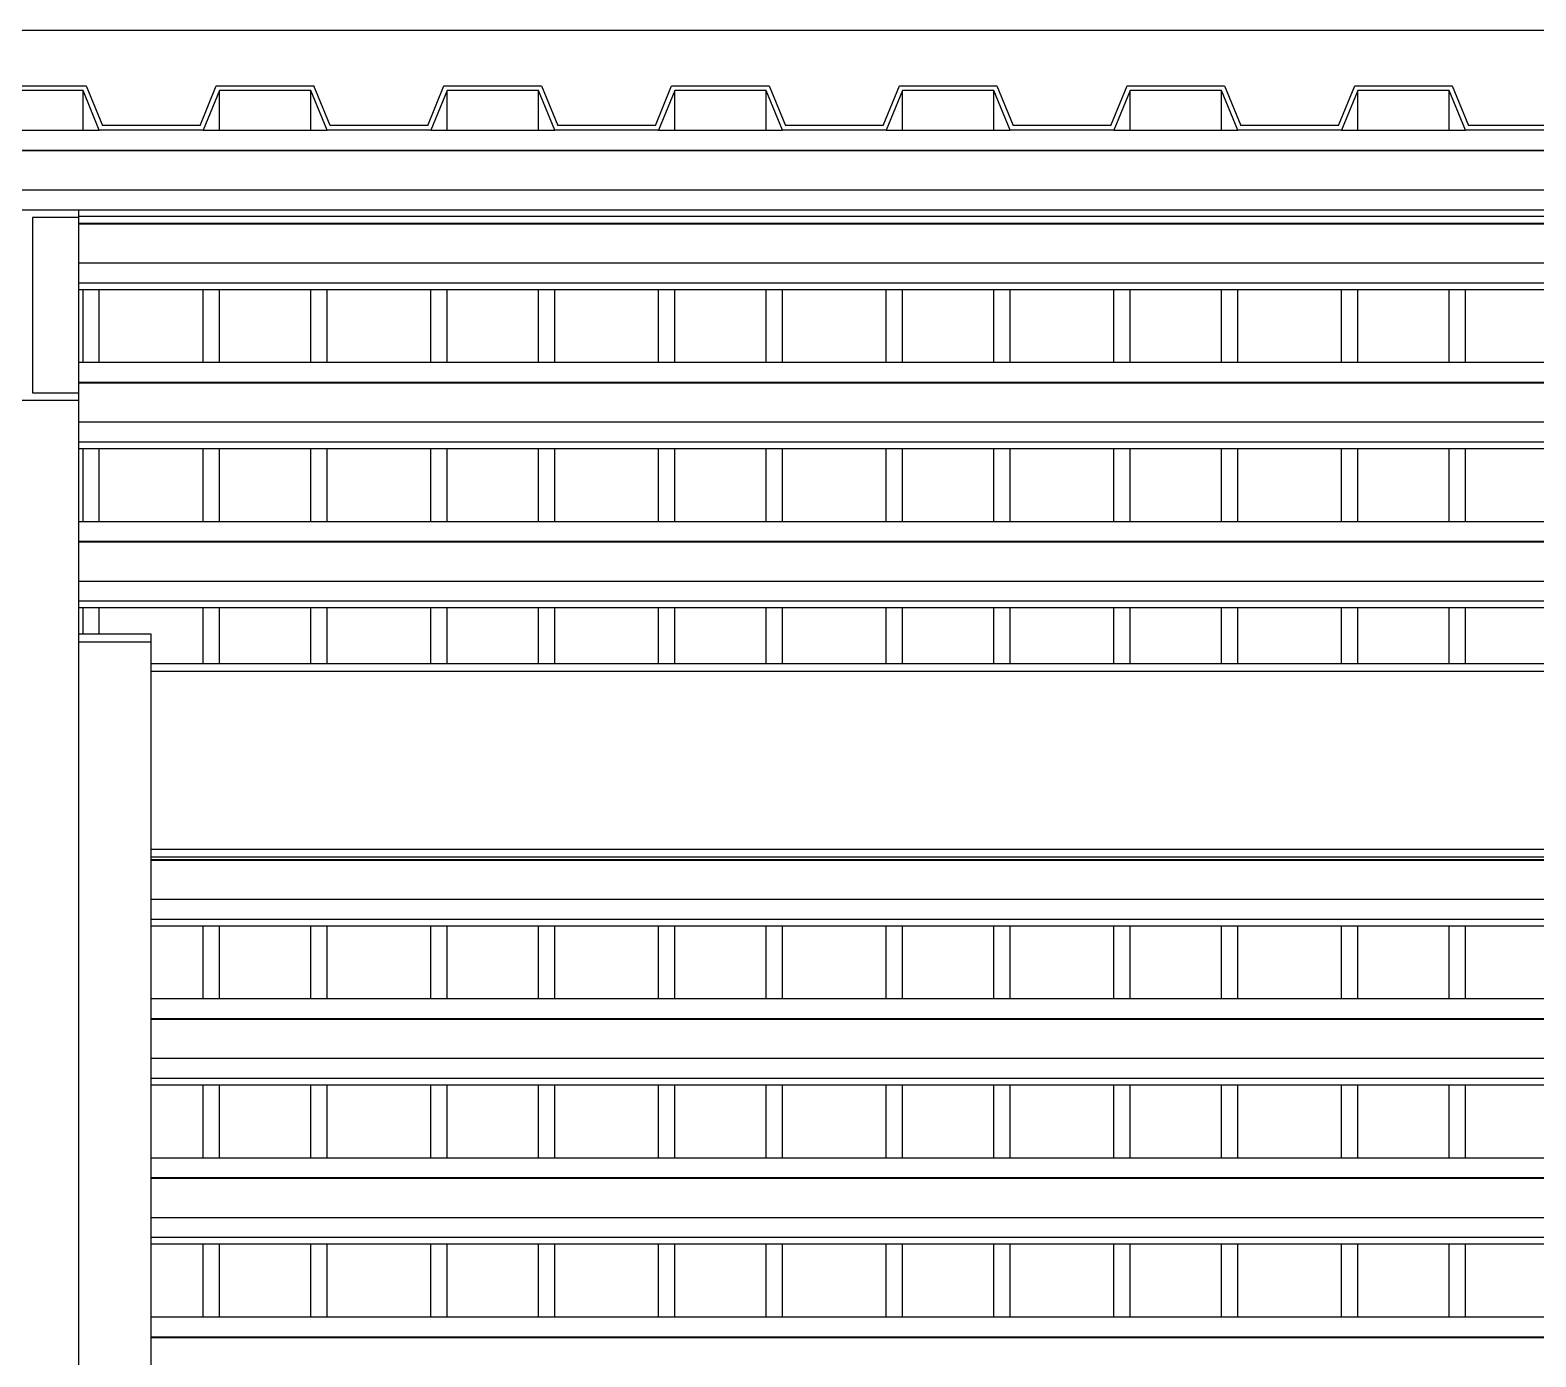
# Model space of a CAD drawing. Extents: x -92 to 92, y -11 to 21.
# Drawn here: x 12.787 to 14.655, y 8.756 to 10.401 of the extents above; entities that cross this region are included whole.
import ezdxf

# ---------------------------------------------------------------- set-up
doc = ezdxf.new("R2010")
doc.units = 0
doc.layers.get('0').update_dxf_attribs({"linetype": 'CONTINUOUS'})

msp = doc.modelspace()

# ---------------------------------------------------------------- linework, layer by layer
for p, q in [((12.7258, 10.4015), (15.4188, 10.4015)), ((12.7358, 10.3324), (12.8569, 10.3324)), ((12.8569, 10.3324), (12.8771, 10.2831)), ((12.9981, 10.2831), (13.0183, 10.3324)), ((13.0183, 10.3324), (13.1393, 10.3324)), ((13.1595, 10.2831), (13.1393, 10.3324)), ((13.2805, 10.2831), (13.3007, 10.3324)), ((13.3007, 10.3324), (13.4217, 10.3324)), ((13.4217, 10.3324), (13.4419, 10.2831)), ((13.5629, 10.2831), (13.5831, 10.3324)), ((13.5831, 10.3324), (13.7041, 10.3324)), ((13.7041, 10.3324), (13.7243, 10.2831)), ((13.8453, 10.2831), (13.8655, 10.3324)), ((13.8655, 10.3324), (13.9865, 10.3324)), ((13.9865, 10.3324), (14.0067, 10.2831)), ((14.1277, 10.2831), (14.1479, 10.3324)), ((14.1479, 10.3324), (14.2689, 10.3324)), ((14.2689, 10.3324), (14.2891, 10.2831)), ((14.4102, 10.2831), (14.4303, 10.3324)), ((14.4303, 10.3324), (14.5514, 10.3324)), ((14.5514, 10.3324), (14.5715, 10.2831)), ((12.853, 10.3268), (12.7398, 10.3268)), ((12.853, 10.2775), (12.853, 10.3268)), ((12.8731, 10.2775), (12.853, 10.3268)), ((13.0222, 10.3268), (13.002, 10.2775)), ((13.0222, 10.2775), (13.0222, 10.3268)), ((13.1354, 10.3268), (13.0222, 10.3268)), ((13.1354, 10.2775), (13.1354, 10.3268)), ((13.1556, 10.2775), (13.1354, 10.3268)), ((13.3046, 10.3268), (13.2844, 10.2775)), ((13.3046, 10.2775), (13.3046, 10.3268)), ((13.4178, 10.3268), (13.3046, 10.3268)), ((13.4178, 10.2775), (13.4178, 10.3268)), ((13.438, 10.2775), (13.4178, 10.3268)), ((13.587, 10.3268), (13.5668, 10.2775)), ((13.587, 10.2775), (13.587, 10.3268)), ((13.7002, 10.3268), (13.587, 10.3268)), ((13.7002, 10.2775), (13.7002, 10.3268)), ((13.7204, 10.2775), (13.7002, 10.3268)), ((13.8694, 10.3268), (13.8492, 10.2775)), ((13.8694, 10.2775), (13.8694, 10.3268)), ((13.9826, 10.3268), (13.8694, 10.3268)), ((13.9826, 10.2775), (13.9826, 10.3268)), ((14.0028, 10.2775), (13.9826, 10.3268)), ((14.1518, 10.3268), (14.1316, 10.2775)), ((14.1518, 10.2775), (14.1518, 10.3268)), ((14.265, 10.3268), (14.1518, 10.3268)), ((14.265, 10.2775), (14.265, 10.3268)), ((14.2852, 10.2775), (14.265, 10.3268)), ((14.4342, 10.3268), (14.4141, 10.2775)), ((14.4342, 10.2775), (14.4342, 10.3268)), ((14.5475, 10.3268), (14.4342, 10.3268)), ((14.5475, 10.2775), (14.5475, 10.3268)), ((14.5676, 10.2775), (14.5475, 10.3268)), ((12.7398, 10.2775), (12.853, 10.2775)), ((12.853, 10.2775), (12.8731, 10.2775)), ((13.002, 10.2775), (12.8731, 10.2775)), ((12.9981, 10.2831), (12.8771, 10.2831)), ((13.002, 10.2775), (13.0222, 10.2775)), ((13.0222, 10.2775), (13.1354, 10.2775)), ((13.1354, 10.2775), (13.1556, 10.2775)), ((13.2844, 10.2775), (13.1556, 10.2775)), ((13.2805, 10.2831), (13.1595, 10.2831)), ((13.2844, 10.2775), (13.3046, 10.2775)), ((13.3046, 10.2775), (13.4178, 10.2775)), ((13.4178, 10.2775), (13.438, 10.2775)), ((13.5668, 10.2775), (13.438, 10.2775)), ((13.5629, 10.2831), (13.4419, 10.2831)), ((13.5668, 10.2775), (13.587, 10.2775)), ((13.587, 10.2775), (13.7002, 10.2775)), ((13.7002, 10.2775), (13.7204, 10.2775)), ((13.8492, 10.2775), (13.7204, 10.2775)), ((13.8453, 10.2831), (13.7243, 10.2831)), ((13.8492, 10.2775), (13.8694, 10.2775)), ((13.8694, 10.2775), (13.9826, 10.2775)), ((13.9826, 10.2775), (14.0028, 10.2775)), ((14.1316, 10.2775), (14.0028, 10.2775)), ((14.1277, 10.2831), (14.0067, 10.2831)), ((14.1316, 10.2775), (14.1518, 10.2775)), ((14.1518, 10.2775), (14.265, 10.2775)), ((14.265, 10.2775), (14.2852, 10.2775)), ((14.4141, 10.2775), (14.2852, 10.2775)), ((14.4102, 10.2831), (14.2891, 10.2831)), ((14.4141, 10.2775), (14.4342, 10.2775)), ((14.4342, 10.2775), (14.5475, 10.2775)), ((14.5475, 10.2775), (14.5676, 10.2775)), ((14.6965, 10.2775), (14.5676, 10.2775)), ((14.6926, 10.2831), (14.5715, 10.2831)), ((10.0327, 10.2528), (27.7213, 10.2528)), ((10.0327, 10.252), (27.7213, 10.252)), ((10.0327, 10.2035), (27.7213, 10.2035)), ((12.7273, 10.1788), (12.8473, 10.1788)), ((12.8473, 10.1692), (12.7904, 10.1692)), ((12.7904, 10.1692), (12.7904, 9.9518)), ((12.8473, 10.1788), (12.8473, 10.1706)), ((12.8473, 10.1788), (16.4773, 10.1788)), ((12.8473, 10.1706), (16.4773, 10.1706)), ((12.8473, 10.1706), (12.8473, 10.1692)), ((12.8473, 10.1692), (12.8473, 10.1621)), ((12.8473, 10.1621), (16.4773, 10.1621)), ((12.8473, 10.1621), (12.8473, 10.1613)), ((12.8473, 10.1613), (16.4773, 10.1613)), ((12.8473, 10.1613), (12.8473, 10.1128)), ((12.8473, 10.1128), (16.4773, 10.1128)), ((12.8473, 10.1128), (12.8473, 10.0881)), ((12.8473, 10.0881), (16.4773, 10.0881)), ((12.8473, 10.0881), (12.8473, 10.0799)), ((12.8473, 10.0799), (12.853, 10.0799)), ((12.8473, 10.0799), (12.8473, 9.9895)), ((12.853, 9.9895), (12.853, 10.0799)), ((12.853, 10.0799), (12.8731, 10.0799)), ((12.8731, 9.9895), (12.8731, 10.0799)), ((12.8731, 10.0799), (13.002, 10.0799)), ((13.002, 9.9895), (13.002, 10.0799)), ((13.002, 10.0799), (13.0222, 10.0799)), ((13.0222, 9.9895), (13.0222, 10.0799)), ((13.0222, 10.0799), (13.1354, 10.0799)), ((13.1354, 9.9895), (13.1354, 10.0799)), ((13.1354, 10.0799), (13.1556, 10.0799)), ((13.1556, 9.9895), (13.1556, 10.0799)), ((13.1556, 10.0799), (13.2844, 10.0799)), ((13.2844, 9.9895), (13.2844, 10.0799)), ((13.2844, 10.0799), (13.3046, 10.0799)), ((13.3046, 9.9895), (13.3046, 10.0799)), ((13.3046, 10.0799), (13.4178, 10.0799)), ((13.4178, 9.9895), (13.4178, 10.0799)), ((13.4178, 10.0799), (13.438, 10.0799)), ((13.438, 9.9895), (13.438, 10.0799)), ((13.438, 10.0799), (13.5668, 10.0799)), ((13.5668, 9.9895), (13.5668, 10.0799)), ((13.5668, 10.0799), (13.587, 10.0799)), ((13.587, 9.9895), (13.587, 10.0799)), ((13.587, 10.0799), (13.7002, 10.0799)), ((13.7002, 9.9895), (13.7002, 10.0799)), ((13.7002, 10.0799), (13.7204, 10.0799)), ((13.7204, 9.9895), (13.7204, 10.0799)), ((13.7204, 10.0799), (13.8492, 10.0799)), ((13.8492, 9.9895), (13.8492, 10.0799)), ((13.8492, 10.0799), (13.8694, 10.0799)), ((13.8694, 9.9895), (13.8694, 10.0799)), ((13.8694, 10.0799), (13.9826, 10.0799)), ((13.9826, 9.9895), (13.9826, 10.0799)), ((13.9826, 10.0799), (14.0028, 10.0799)), ((14.0028, 9.9895), (14.0028, 10.0799)), ((14.0028, 10.0799), (14.1316, 10.0799)), ((14.1316, 9.9895), (14.1316, 10.0799)), ((14.1316, 10.0799), (14.1518, 10.0799)), ((14.1518, 9.9895), (14.1518, 10.0799)), ((14.1518, 10.0799), (14.265, 10.0799)), ((14.265, 9.9895), (14.265, 10.0799)), ((14.265, 10.0799), (14.2852, 10.0799)), ((14.2852, 9.9895), (14.2852, 10.0799)), ((14.2852, 10.0799), (14.4141, 10.0799)), ((14.4141, 9.9895), (14.4141, 10.0799)), ((14.4141, 10.0799), (14.4342, 10.0799)), ((14.4342, 9.9895), (14.4342, 10.0799)), ((14.4342, 10.0799), (14.5475, 10.0799)), ((14.5475, 9.9895), (14.5475, 10.0799)), ((14.5475, 10.0799), (14.5676, 10.0799)), ((14.5676, 9.9895), (14.5676, 10.0799)), ((14.5676, 10.0799), (14.6965, 10.0799)), ((12.8473, 9.9895), (12.8473, 9.9648)), ((12.8473, 9.9895), (12.853, 9.9895)), ((12.853, 9.9895), (12.8731, 9.9895)), ((12.8731, 9.9895), (13.002, 9.9895)), ((13.002, 9.9895), (13.0222, 9.9895)), ((13.0222, 9.9895), (13.1354, 9.9895)), ((13.1354, 9.9895), (13.1556, 9.9895)), ((13.1556, 9.9895), (13.2844, 9.9895)), ((13.2844, 9.9895), (13.3046, 9.9895)), ((13.3046, 9.9895), (13.4178, 9.9895)), ((13.4178, 9.9895), (13.438, 9.9895)), ((13.438, 9.9895), (13.5668, 9.9895)), ((13.5668, 9.9895), (13.587, 9.9895)), ((13.587, 9.9895), (13.7002, 9.9895)), ((13.7002, 9.9895), (13.7204, 9.9895)), ((13.7204, 9.9895), (13.8492, 9.9895)), ((13.8492, 9.9895), (13.8694, 9.9895)), ((13.8694, 9.9895), (13.9826, 9.9895)), ((13.9826, 9.9895), (14.0028, 9.9895)), ((14.0028, 9.9895), (14.1316, 9.9895)), ((14.1316, 9.9895), (14.1518, 9.9895)), ((14.1518, 9.9895), (14.265, 9.9895)), ((14.265, 9.9895), (14.2852, 9.9895)), ((14.2852, 9.9895), (14.4141, 9.9895)), ((14.4141, 9.9895), (14.4342, 9.9895)), ((14.4342, 9.9895), (14.5475, 9.9895)), ((14.5475, 9.9895), (14.5676, 9.9895)), ((14.5676, 9.9895), (14.6965, 9.9895)), ((12.8473, 9.9648), (16.4773, 9.9648)), ((12.8473, 9.9648), (12.8473, 9.964)), ((12.8473, 9.964), (16.4773, 9.964)), ((12.8473, 9.964), (12.8473, 9.9518)), ((12.8473, 9.9421), (12.7273, 9.9421)), ((12.7904, 9.9518), (12.8473, 9.9518)), ((12.8473, 9.9518), (12.8473, 9.9421)), ((12.8473, 9.9421), (12.8473, 9.9155)), ((12.8473, 9.9155), (16.4773, 9.9155)), ((12.8473, 9.9155), (12.8473, 9.8908)), ((12.8473, 9.8908), (16.4773, 9.8908)), ((12.8473, 9.8908), (12.8473, 9.8826)), ((12.8473, 9.8826), (12.853, 9.8826)), ((12.8473, 9.8826), (12.8473, 9.7922)), ((12.853, 9.7922), (12.853, 9.8826)), ((12.853, 9.8826), (12.8731, 9.8826)), ((12.8731, 9.7922), (12.8731, 9.8826)), ((12.8731, 9.8826), (13.002, 9.8826)), ((13.002, 9.7922), (13.002, 9.8826)), ((13.002, 9.8826), (13.0222, 9.8826)), ((13.0222, 9.7922), (13.0222, 9.8826)), ((13.0222, 9.8826), (13.1354, 9.8826)), ((13.1354, 9.7922), (13.1354, 9.8826)), ((13.1354, 9.8826), (13.1556, 9.8826)), ((13.1556, 9.7922), (13.1556, 9.8826)), ((13.1556, 9.8826), (13.2844, 9.8826)), ((13.2844, 9.7922), (13.2844, 9.8826)), ((13.2844, 9.8826), (13.3046, 9.8826)), ((13.3046, 9.7922), (13.3046, 9.8826)), ((13.3046, 9.8826), (13.4178, 9.8826)), ((13.4178, 9.7922), (13.4178, 9.8826)), ((13.4178, 9.8826), (13.438, 9.8826)), ((13.438, 9.7922), (13.438, 9.8826)), ((13.438, 9.8826), (13.5668, 9.8826)), ((13.5668, 9.7922), (13.5668, 9.8826)), ((13.5668, 9.8826), (13.587, 9.8826)), ((13.587, 9.7922), (13.587, 9.8826)), ((13.587, 9.8826), (13.7002, 9.8826)), ((13.7002, 9.7922), (13.7002, 9.8826)), ((13.7002, 9.8826), (13.7204, 9.8826)), ((13.7204, 9.7922), (13.7204, 9.8826)), ((13.7204, 9.8826), (13.8492, 9.8826)), ((13.8492, 9.7922), (13.8492, 9.8826)), ((13.8492, 9.8826), (13.8694, 9.8826)), ((13.8694, 9.7922), (13.8694, 9.8826)), ((13.8694, 9.8826), (13.9826, 9.8826)), ((13.9826, 9.7922), (13.9826, 9.8826)), ((13.9826, 9.8826), (14.0028, 9.8826)), ((14.0028, 9.7922), (14.0028, 9.8826)), ((14.0028, 9.8826), (14.1316, 9.8826)), ((14.1316, 9.7922), (14.1316, 9.8826)), ((14.1316, 9.8826), (14.1518, 9.8826)), ((14.1518, 9.7922), (14.1518, 9.8826)), ((14.1518, 9.8826), (14.265, 9.8826)), ((14.265, 9.7922), (14.265, 9.8826)), ((14.265, 9.8826), (14.2852, 9.8826)), ((14.2852, 9.7922), (14.2852, 9.8826)), ((14.2852, 9.8826), (14.4141, 9.8826)), ((14.4141, 9.7922), (14.4141, 9.8826)), ((14.4141, 9.8826), (14.4342, 9.8826)), ((14.4342, 9.7922), (14.4342, 9.8826)), ((14.4342, 9.8826), (14.5475, 9.8826)), ((14.5475, 9.7922), (14.5475, 9.8826)), ((14.5475, 9.8826), (14.5676, 9.8826)), ((14.5676, 9.7922), (14.5676, 9.8826)), ((14.5676, 9.8826), (14.6965, 9.8826)), ((12.8473, 9.7922), (12.853, 9.7922)), ((12.8473, 9.7922), (12.8473, 9.7675)), ((12.853, 9.7922), (12.8731, 9.7922)), ((12.8731, 9.7922), (13.002, 9.7922)), ((13.002, 9.7922), (13.0222, 9.7922)), ((13.0222, 9.7922), (13.1354, 9.7922)), ((13.1354, 9.7922), (13.1556, 9.7922)), ((13.1556, 9.7922), (13.2844, 9.7922)), ((13.2844, 9.7922), (13.3046, 9.7922)), ((13.3046, 9.7922), (13.4178, 9.7922)), ((13.4178, 9.7922), (13.438, 9.7922)), ((13.438, 9.7922), (13.5668, 9.7922)), ((13.5668, 9.7922), (13.587, 9.7922)), ((13.587, 9.7922), (13.7002, 9.7922)), ((13.7002, 9.7922), (13.7204, 9.7922)), ((13.7204, 9.7922), (13.8492, 9.7922)), ((13.8492, 9.7922), (13.8694, 9.7922)), ((13.8694, 9.7922), (13.9826, 9.7922)), ((13.9826, 9.7922), (14.0028, 9.7922)), ((14.0028, 9.7922), (14.1316, 9.7922)), ((14.1316, 9.7922), (14.1518, 9.7922)), ((14.1518, 9.7922), (14.265, 9.7922)), ((14.265, 9.7922), (14.2852, 9.7922)), ((14.2852, 9.7922), (14.4141, 9.7922)), ((14.4141, 9.7922), (14.4342, 9.7922)), ((14.4342, 9.7922), (14.5475, 9.7922)), ((14.5475, 9.7922), (14.5676, 9.7922)), ((14.5676, 9.7922), (14.6965, 9.7922)), ((12.8473, 9.7675), (16.4773, 9.7675)), ((12.8473, 9.7675), (12.8473, 9.7667)), ((12.8473, 9.7667), (16.4773, 9.7667)), ((12.8473, 9.7667), (12.8473, 9.7182)), ((12.8473, 9.7182), (16.4773, 9.7182)), ((12.8473, 9.7182), (12.8473, 9.6936)), ((12.8473, 9.6936), (16.4773, 9.6936)), ((12.8473, 9.6936), (12.8473, 9.6853)), ((12.8473, 9.6853), (12.853, 9.6853)), ((12.8473, 9.6853), (12.8473, 9.6523)), ((12.853, 9.6523), (12.853, 9.6853)), ((12.853, 9.6853), (12.8731, 9.6853)), ((12.8731, 9.6523), (12.8731, 9.6853)), ((12.8731, 9.6853), (13.002, 9.6853)), ((13.002, 9.6157), (13.002, 9.6853)), ((13.002, 9.6853), (13.0222, 9.6853)), ((13.0222, 9.6157), (13.0222, 9.6853)), ((13.0222, 9.6853), (13.1354, 9.6853)), ((13.1354, 9.6157), (13.1354, 9.6853)), ((13.1354, 9.6853), (13.1556, 9.6853)), ((13.1556, 9.6157), (13.1556, 9.6853)), ((13.1556, 9.6853), (13.2844, 9.6853)), ((13.2844, 9.6157), (13.2844, 9.6853)), ((13.2844, 9.6853), (13.3046, 9.6853)), ((13.3046, 9.6157), (13.3046, 9.6853)), ((13.3046, 9.6853), (13.4178, 9.6853)), ((13.4178, 9.6157), (13.4178, 9.6853)), ((13.4178, 9.6853), (13.438, 9.6853)), ((13.438, 9.6157), (13.438, 9.6853)), ((13.438, 9.6853), (13.5668, 9.6853)), ((13.5668, 9.6157), (13.5668, 9.6853)), ((13.5668, 9.6853), (13.587, 9.6853)), ((13.587, 9.6157), (13.587, 9.6853)), ((13.587, 9.6853), (13.7002, 9.6853)), ((13.7002, 9.6157), (13.7002, 9.6853)), ((13.7002, 9.6853), (13.7204, 9.6853)), ((13.7204, 9.6157), (13.7204, 9.6853)), ((13.7204, 9.6853), (13.8492, 9.6853)), ((13.8492, 9.6157), (13.8492, 9.6853)), ((13.8492, 9.6853), (13.8694, 9.6853)), ((13.8694, 9.6157), (13.8694, 9.6853)), ((13.8694, 9.6853), (13.9826, 9.6853)), ((13.9826, 9.6157), (13.9826, 9.6853)), ((13.9826, 9.6853), (14.0028, 9.6853)), ((14.0028, 9.6157), (14.0028, 9.6853)), ((14.0028, 9.6853), (14.1316, 9.6853)), ((14.1316, 9.6157), (14.1316, 9.6853)), ((14.1316, 9.6853), (14.1518, 9.6853)), ((14.1518, 9.6157), (14.1518, 9.6853)), ((14.1518, 9.6853), (14.265, 9.6853)), ((14.265, 9.6157), (14.265, 9.6853)), ((14.265, 9.6853), (14.2852, 9.6853)), ((14.2852, 9.6157), (14.2852, 9.6853)), ((14.2852, 9.6853), (14.4141, 9.6853)), ((14.4141, 9.6157), (14.4141, 9.6853)), ((14.4141, 9.6853), (14.4342, 9.6853)), ((14.4342, 9.6157), (14.4342, 9.6853)), ((14.4342, 9.6853), (14.5475, 9.6853)), ((14.5475, 9.6157), (14.5475, 9.6853)), ((14.5475, 9.6853), (14.5676, 9.6853)), ((14.5676, 9.6157), (14.5676, 9.6853)), ((14.5676, 9.6853), (14.6965, 9.6853)), ((12.853, 9.6523), (12.8473, 9.6523)), ((12.8473, 9.6523), (12.8473, 9.6424)), ((12.9373, 9.6424), (12.8473, 9.6424)), ((12.8473, 9.6424), (12.8473, 9.6423)), ((12.8473, 9.6423), (12.8473, 7.0737)), ((12.9373, 9.6423), (12.8473, 9.6423)), ((12.8731, 9.6523), (12.853, 9.6523)), ((12.9373, 9.6523), (12.8731, 9.6523)), ((12.9373, 9.6424), (12.9373, 9.6523)), ((12.9373, 9.6423), (12.9373, 9.6424)), ((12.9373, 9.6157), (12.9373, 9.6423)), ((13.002, 9.6157), (12.9373, 9.6157)), ((12.9373, 9.6059), (12.9373, 9.6157)), ((16.4773, 9.6059), (12.9373, 9.6059)), ((12.9373, 9.3855), (12.9373, 9.6059)), ((13.0222, 9.6157), (13.002, 9.6157)), ((13.1354, 9.6157), (13.0222, 9.6157)), ((13.1556, 9.6157), (13.1354, 9.6157)), ((13.2844, 9.6157), (13.1556, 9.6157)), ((13.3046, 9.6157), (13.2844, 9.6157)), ((13.4178, 9.6157), (13.3046, 9.6157)), ((13.438, 9.6157), (13.4178, 9.6157)), ((13.5668, 9.6157), (13.438, 9.6157)), ((13.587, 9.6157), (13.5668, 9.6157)), ((13.7002, 9.6157), (13.587, 9.6157)), ((13.7204, 9.6157), (13.7002, 9.6157)), ((13.8492, 9.6157), (13.7204, 9.6157)), ((13.8694, 9.6157), (13.8492, 9.6157)), ((13.9826, 9.6157), (13.8694, 9.6157)), ((14.0028, 9.6157), (13.9826, 9.6157)), ((14.1316, 9.6157), (14.0028, 9.6157)), ((14.1518, 9.6157), (14.1316, 9.6157)), ((14.265, 9.6157), (14.1518, 9.6157)), ((14.2852, 9.6157), (14.265, 9.6157)), ((14.4141, 9.6157), (14.2852, 9.6157)), ((14.4342, 9.6157), (14.4141, 9.6157)), ((14.5475, 9.6157), (14.4342, 9.6157)), ((14.5676, 9.6157), (14.5475, 9.6157)), ((14.6965, 9.6157), (14.5676, 9.6157)), ((16.4773, 9.3855), (12.9373, 9.3855)), ((12.9373, 9.3757), (12.9373, 9.3855)), ((16.4773, 9.3757), (12.9373, 9.3757)), ((12.9373, 9.373), (12.9373, 9.3757)), ((12.9373, 9.373), (16.4773, 9.373)), ((12.9373, 9.3722), (12.9373, 9.373)), ((12.9373, 9.3722), (16.4773, 9.3722)), ((12.9373, 9.3237), (12.9373, 9.3722)), ((12.9373, 9.3237), (16.4773, 9.3237)), ((12.9373, 9.299), (12.9373, 9.3237)), ((12.9373, 9.299), (16.4773, 9.299)), ((12.9373, 9.2908), (12.9373, 9.299)), ((12.9373, 9.2908), (13.002, 9.2908)), ((12.9373, 9.2004), (12.9373, 9.2908)), ((13.002, 9.2004), (13.002, 9.2908)), ((13.002, 9.2908), (13.0222, 9.2908)), ((13.0222, 9.2004), (13.0222, 9.2908)), ((13.0222, 9.2908), (13.1354, 9.2908)), ((13.1354, 9.2004), (13.1354, 9.2908)), ((13.1354, 9.2908), (13.1556, 9.2908)), ((13.1556, 9.2004), (13.1556, 9.2908)), ((13.1556, 9.2908), (13.2844, 9.2908)), ((13.2844, 9.2004), (13.2844, 9.2908)), ((13.2844, 9.2908), (13.3046, 9.2908)), ((13.3046, 9.2004), (13.3046, 9.2908)), ((13.3046, 9.2908), (13.4178, 9.2908)), ((13.4178, 9.2004), (13.4178, 9.2908)), ((13.4178, 9.2908), (13.438, 9.2908)), ((13.438, 9.2004), (13.438, 9.2908)), ((13.438, 9.2908), (13.5668, 9.2908)), ((13.5668, 9.2004), (13.5668, 9.2908)), ((13.5668, 9.2908), (13.587, 9.2908)), ((13.587, 9.2004), (13.587, 9.2908)), ((13.587, 9.2908), (13.7002, 9.2908)), ((13.7002, 9.2004), (13.7002, 9.2908)), ((13.7002, 9.2908), (13.7204, 9.2908)), ((13.7204, 9.2004), (13.7204, 9.2908)), ((13.7204, 9.2908), (13.8492, 9.2908)), ((13.8492, 9.2004), (13.8492, 9.2908)), ((13.8492, 9.2908), (13.8694, 9.2908)), ((13.8694, 9.2004), (13.8694, 9.2908)), ((13.8694, 9.2908), (13.9826, 9.2908)), ((13.9826, 9.2004), (13.9826, 9.2908)), ((13.9826, 9.2908), (14.0028, 9.2908)), ((14.0028, 9.2004), (14.0028, 9.2908)), ((14.0028, 9.2908), (14.1316, 9.2908)), ((14.1316, 9.2004), (14.1316, 9.2908)), ((14.1316, 9.2908), (14.1518, 9.2908)), ((14.1518, 9.2004), (14.1518, 9.2908)), ((14.1518, 9.2908), (14.265, 9.2908)), ((14.265, 9.2004), (14.265, 9.2908)), ((14.265, 9.2908), (14.2852, 9.2908)), ((14.2852, 9.2004), (14.2852, 9.2908)), ((14.2852, 9.2908), (14.4141, 9.2908)), ((14.4141, 9.2004), (14.4141, 9.2908)), ((14.4141, 9.2908), (14.4342, 9.2908)), ((14.4342, 9.2004), (14.4342, 9.2908)), ((14.4342, 9.2908), (14.5475, 9.2908)), ((14.5475, 9.2004), (14.5475, 9.2908)), ((14.5475, 9.2908), (14.5676, 9.2908)), ((14.5676, 9.2004), (14.5676, 9.2908)), ((14.5676, 9.2908), (14.6965, 9.2908)), ((12.9373, 9.2004), (13.002, 9.2004)), ((12.9373, 9.1757), (12.9373, 9.2004)), ((13.002, 9.2004), (13.0222, 9.2004)), ((13.0222, 9.2004), (13.1354, 9.2004)), ((13.1354, 9.2004), (13.1556, 9.2004)), ((13.1556, 9.2004), (13.2844, 9.2004)), ((13.2844, 9.2004), (13.3046, 9.2004)), ((13.3046, 9.2004), (13.4178, 9.2004)), ((13.4178, 9.2004), (13.438, 9.2004)), ((13.438, 9.2004), (13.5668, 9.2004)), ((13.5668, 9.2004), (13.587, 9.2004)), ((13.587, 9.2004), (13.7002, 9.2004)), ((13.7002, 9.2004), (13.7204, 9.2004)), ((13.7204, 9.2004), (13.8492, 9.2004)), ((13.8492, 9.2004), (13.8694, 9.2004)), ((13.8694, 9.2004), (13.9826, 9.2004)), ((13.9826, 9.2004), (14.0028, 9.2004)), ((14.0028, 9.2004), (14.1316, 9.2004)), ((14.1316, 9.2004), (14.1518, 9.2004)), ((14.1518, 9.2004), (14.265, 9.2004)), ((14.265, 9.2004), (14.2852, 9.2004)), ((14.2852, 9.2004), (14.4141, 9.2004)), ((14.4141, 9.2004), (14.4342, 9.2004)), ((14.4342, 9.2004), (14.5475, 9.2004)), ((14.5475, 9.2004), (14.5676, 9.2004)), ((14.5676, 9.2004), (14.6965, 9.2004)), ((12.9373, 9.1757), (16.4773, 9.1757)), ((12.9373, 9.1749), (12.9373, 9.1757)), ((12.9373, 9.1749), (16.4773, 9.1749)), ((12.9373, 9.1264), (12.9373, 9.1749)), ((12.9373, 9.1264), (16.4773, 9.1264)), ((12.9373, 9.1017), (12.9373, 9.1264)), ((12.9373, 9.1017), (16.4773, 9.1017)), ((12.9373, 9.0935), (12.9373, 9.1017)), ((12.9373, 9.0935), (13.002, 9.0935)), ((12.9373, 9.0031), (12.9373, 9.0935)), ((13.002, 9.0031), (13.002, 9.0935)), ((13.002, 9.0935), (13.0222, 9.0935)), ((13.0222, 9.0031), (13.0222, 9.0935)), ((13.0222, 9.0935), (13.1354, 9.0935)), ((13.1354, 9.0031), (13.1354, 9.0935)), ((13.1354, 9.0935), (13.1556, 9.0935)), ((13.1556, 9.0031), (13.1556, 9.0935)), ((13.1556, 9.0935), (13.2844, 9.0935)), ((13.2844, 9.0031), (13.2844, 9.0935)), ((13.2844, 9.0935), (13.3046, 9.0935)), ((13.3046, 9.0031), (13.3046, 9.0935)), ((13.3046, 9.0935), (13.4178, 9.0935)), ((13.4178, 9.0031), (13.4178, 9.0935)), ((13.4178, 9.0935), (13.438, 9.0935)), ((13.438, 9.0031), (13.438, 9.0935)), ((13.438, 9.0935), (13.5668, 9.0935)), ((13.5668, 9.0031), (13.5668, 9.0935)), ((13.5668, 9.0935), (13.587, 9.0935)), ((13.587, 9.0031), (13.587, 9.0935)), ((13.587, 9.0935), (13.7002, 9.0935)), ((13.7002, 9.0031), (13.7002, 9.0935)), ((13.7002, 9.0935), (13.7204, 9.0935)), ((13.7204, 9.0031), (13.7204, 9.0935)), ((13.7204, 9.0935), (13.8492, 9.0935)), ((13.8492, 9.0031), (13.8492, 9.0935)), ((13.8492, 9.0935), (13.8694, 9.0935)), ((13.8694, 9.0031), (13.8694, 9.0935)), ((13.8694, 9.0935), (13.9826, 9.0935)), ((13.9826, 9.0031), (13.9826, 9.0935)), ((13.9826, 9.0935), (14.0028, 9.0935)), ((14.0028, 9.0031), (14.0028, 9.0935)), ((14.0028, 9.0935), (14.1316, 9.0935)), ((14.1316, 9.0031), (14.1316, 9.0935)), ((14.1316, 9.0935), (14.1518, 9.0935)), ((14.1518, 9.0031), (14.1518, 9.0935)), ((14.1518, 9.0935), (14.265, 9.0935)), ((14.265, 9.0031), (14.265, 9.0935)), ((14.265, 9.0935), (14.2852, 9.0935)), ((14.2852, 9.0031), (14.2852, 9.0935)), ((14.2852, 9.0935), (14.4141, 9.0935)), ((14.4141, 9.0031), (14.4141, 9.0935)), ((14.4141, 9.0935), (14.4342, 9.0935)), ((14.4342, 9.0031), (14.4342, 9.0935)), ((14.4342, 9.0935), (14.5475, 9.0935)), ((14.5475, 9.0031), (14.5475, 9.0935)), ((14.5475, 9.0935), (14.5676, 9.0935)), ((14.5676, 9.0031), (14.5676, 9.0935)), ((14.5676, 9.0935), (14.6965, 9.0935)), ((12.9373, 9.0031), (13.002, 9.0031)), ((12.9373, 8.9784), (12.9373, 9.0031)), ((13.002, 9.0031), (13.0222, 9.0031)), ((13.0222, 9.0031), (13.1354, 9.0031)), ((13.1354, 9.0031), (13.1556, 9.0031)), ((13.1556, 9.0031), (13.2844, 9.0031)), ((13.2844, 9.0031), (13.3046, 9.0031)), ((13.3046, 9.0031), (13.4178, 9.0031)), ((13.4178, 9.0031), (13.438, 9.0031)), ((13.438, 9.0031), (13.5668, 9.0031)), ((13.5668, 9.0031), (13.587, 9.0031)), ((13.587, 9.0031), (13.7002, 9.0031)), ((13.7002, 9.0031), (13.7204, 9.0031)), ((13.7204, 9.0031), (13.8492, 9.0031)), ((13.8492, 9.0031), (13.8694, 9.0031)), ((13.8694, 9.0031), (13.9826, 9.0031)), ((13.9826, 9.0031), (14.0028, 9.0031)), ((14.0028, 9.0031), (14.1316, 9.0031)), ((14.1316, 9.0031), (14.1518, 9.0031)), ((14.1518, 9.0031), (14.265, 9.0031)), ((14.265, 9.0031), (14.2852, 9.0031)), ((14.2852, 9.0031), (14.4141, 9.0031)), ((14.4141, 9.0031), (14.4342, 9.0031)), ((14.4342, 9.0031), (14.5475, 9.0031)), ((14.5475, 9.0031), (14.5676, 9.0031)), ((14.5676, 9.0031), (14.6965, 9.0031)), ((12.9373, 8.9784), (16.4773, 8.9784)), ((12.9373, 8.9776), (12.9373, 8.9784)), ((12.9373, 8.9776), (16.4773, 8.9776)), ((12.9373, 8.9291), (12.9373, 8.9776)), ((12.9373, 8.9291), (16.4773, 8.9291)), ((12.9373, 8.9044), (12.9373, 8.9291)), ((12.9373, 8.9044), (16.4773, 8.9044)), ((12.9373, 8.8962), (12.9373, 8.9044)), ((12.9373, 8.8962), (13.002, 8.8962)), ((12.9373, 8.8058), (12.9373, 8.8962)), ((13.002, 8.8058), (13.002, 8.8962)), ((13.002, 8.8962), (13.0222, 8.8962)), ((13.0222, 8.8058), (13.0222, 8.8962)), ((13.0222, 8.8962), (13.1354, 8.8962)), ((13.1354, 8.8058), (13.1354, 8.8962)), ((13.1354, 8.8962), (13.1556, 8.8962)), ((13.1556, 8.8058), (13.1556, 8.8962)), ((13.1556, 8.8962), (13.2844, 8.8962)), ((13.2844, 8.8058), (13.2844, 8.8962)), ((13.2844, 8.8962), (13.3046, 8.8962)), ((13.3046, 8.8058), (13.3046, 8.8962)), ((13.3046, 8.8962), (13.4178, 8.8962)), ((13.4178, 8.8058), (13.4178, 8.8962)), ((13.4178, 8.8962), (13.438, 8.8962)), ((13.438, 8.8058), (13.438, 8.8962)), ((13.438, 8.8962), (13.5668, 8.8962)), ((13.5668, 8.8058), (13.5668, 8.8962)), ((13.5668, 8.8962), (13.587, 8.8962)), ((13.587, 8.8058), (13.587, 8.8962)), ((13.587, 8.8962), (13.7002, 8.8962)), ((13.7002, 8.8058), (13.7002, 8.8962)), ((13.7002, 8.8962), (13.7204, 8.8962)), ((13.7204, 8.8058), (13.7204, 8.8962)), ((13.7204, 8.8962), (13.8492, 8.8962)), ((13.8492, 8.8058), (13.8492, 8.8962)), ((13.8492, 8.8962), (13.8694, 8.8962)), ((13.8694, 8.8058), (13.8694, 8.8962)), ((13.8694, 8.8962), (13.9826, 8.8962)), ((13.9826, 8.8058), (13.9826, 8.8962)), ((13.9826, 8.8962), (14.0028, 8.8962)), ((14.0028, 8.8058), (14.0028, 8.8962)), ((14.0028, 8.8962), (14.1316, 8.8962)), ((14.1316, 8.8058), (14.1316, 8.8962)), ((14.1316, 8.8962), (14.1518, 8.8962)), ((14.1518, 8.8058), (14.1518, 8.8962)), ((14.1518, 8.8962), (14.265, 8.8962)), ((14.265, 8.8058), (14.265, 8.8962)), ((14.265, 8.8962), (14.2852, 8.8962)), ((14.2852, 8.8058), (14.2852, 8.8962)), ((14.2852, 8.8962), (14.4141, 8.8962)), ((14.4141, 8.8058), (14.4141, 8.8962)), ((14.4141, 8.8962), (14.4342, 8.8962)), ((14.4342, 8.8058), (14.4342, 8.8962)), ((14.4342, 8.8962), (14.5475, 8.8962)), ((14.5475, 8.8058), (14.5475, 8.8962)), ((14.5475, 8.8962), (14.5676, 8.8962)), ((14.5676, 8.8058), (14.5676, 8.8962)), ((14.5676, 8.8962), (14.6965, 8.8962)), ((12.9373, 8.8058), (13.002, 8.8058)), ((12.9373, 8.7811), (12.9373, 8.8058)), ((13.002, 8.8058), (13.0222, 8.8058)), ((13.0222, 8.8058), (13.1354, 8.8058)), ((13.1354, 8.8058), (13.1556, 8.8058)), ((13.1556, 8.8058), (13.2844, 8.8058)), ((13.2844, 8.8058), (13.3046, 8.8058)), ((13.3046, 8.8058), (13.4178, 8.8058)), ((13.4178, 8.8058), (13.438, 8.8058)), ((13.438, 8.8058), (13.5668, 8.8058)), ((13.5668, 8.8058), (13.587, 8.8058)), ((13.587, 8.8058), (13.7002, 8.8058)), ((13.7002, 8.8058), (13.7204, 8.8058)), ((13.7204, 8.8058), (13.8492, 8.8058)), ((13.8492, 8.8058), (13.8694, 8.8058)), ((13.8694, 8.8058), (13.9826, 8.8058)), ((13.9826, 8.8058), (14.0028, 8.8058)), ((14.0028, 8.8058), (14.1316, 8.8058)), ((14.1316, 8.8058), (14.1518, 8.8058)), ((14.1518, 8.8058), (14.265, 8.8058)), ((14.265, 8.8058), (14.2852, 8.8058)), ((14.2852, 8.8058), (14.4141, 8.8058)), ((14.4141, 8.8058), (14.4342, 8.8058)), ((14.4342, 8.8058), (14.5475, 8.8058)), ((14.5475, 8.8058), (14.5676, 8.8058)), ((14.5676, 8.8058), (14.6965, 8.8058)), ((12.9373, 8.7811), (16.4773, 8.7811)), ((12.9373, 8.7803), (12.9373, 8.7811)), ((12.9373, 8.7803), (16.4773, 8.7803)), ((12.9373, 8.7318), (12.9373, 8.7803))]:
    msp.add_line(p, q)

doc.saveas('drawing.dxf')
